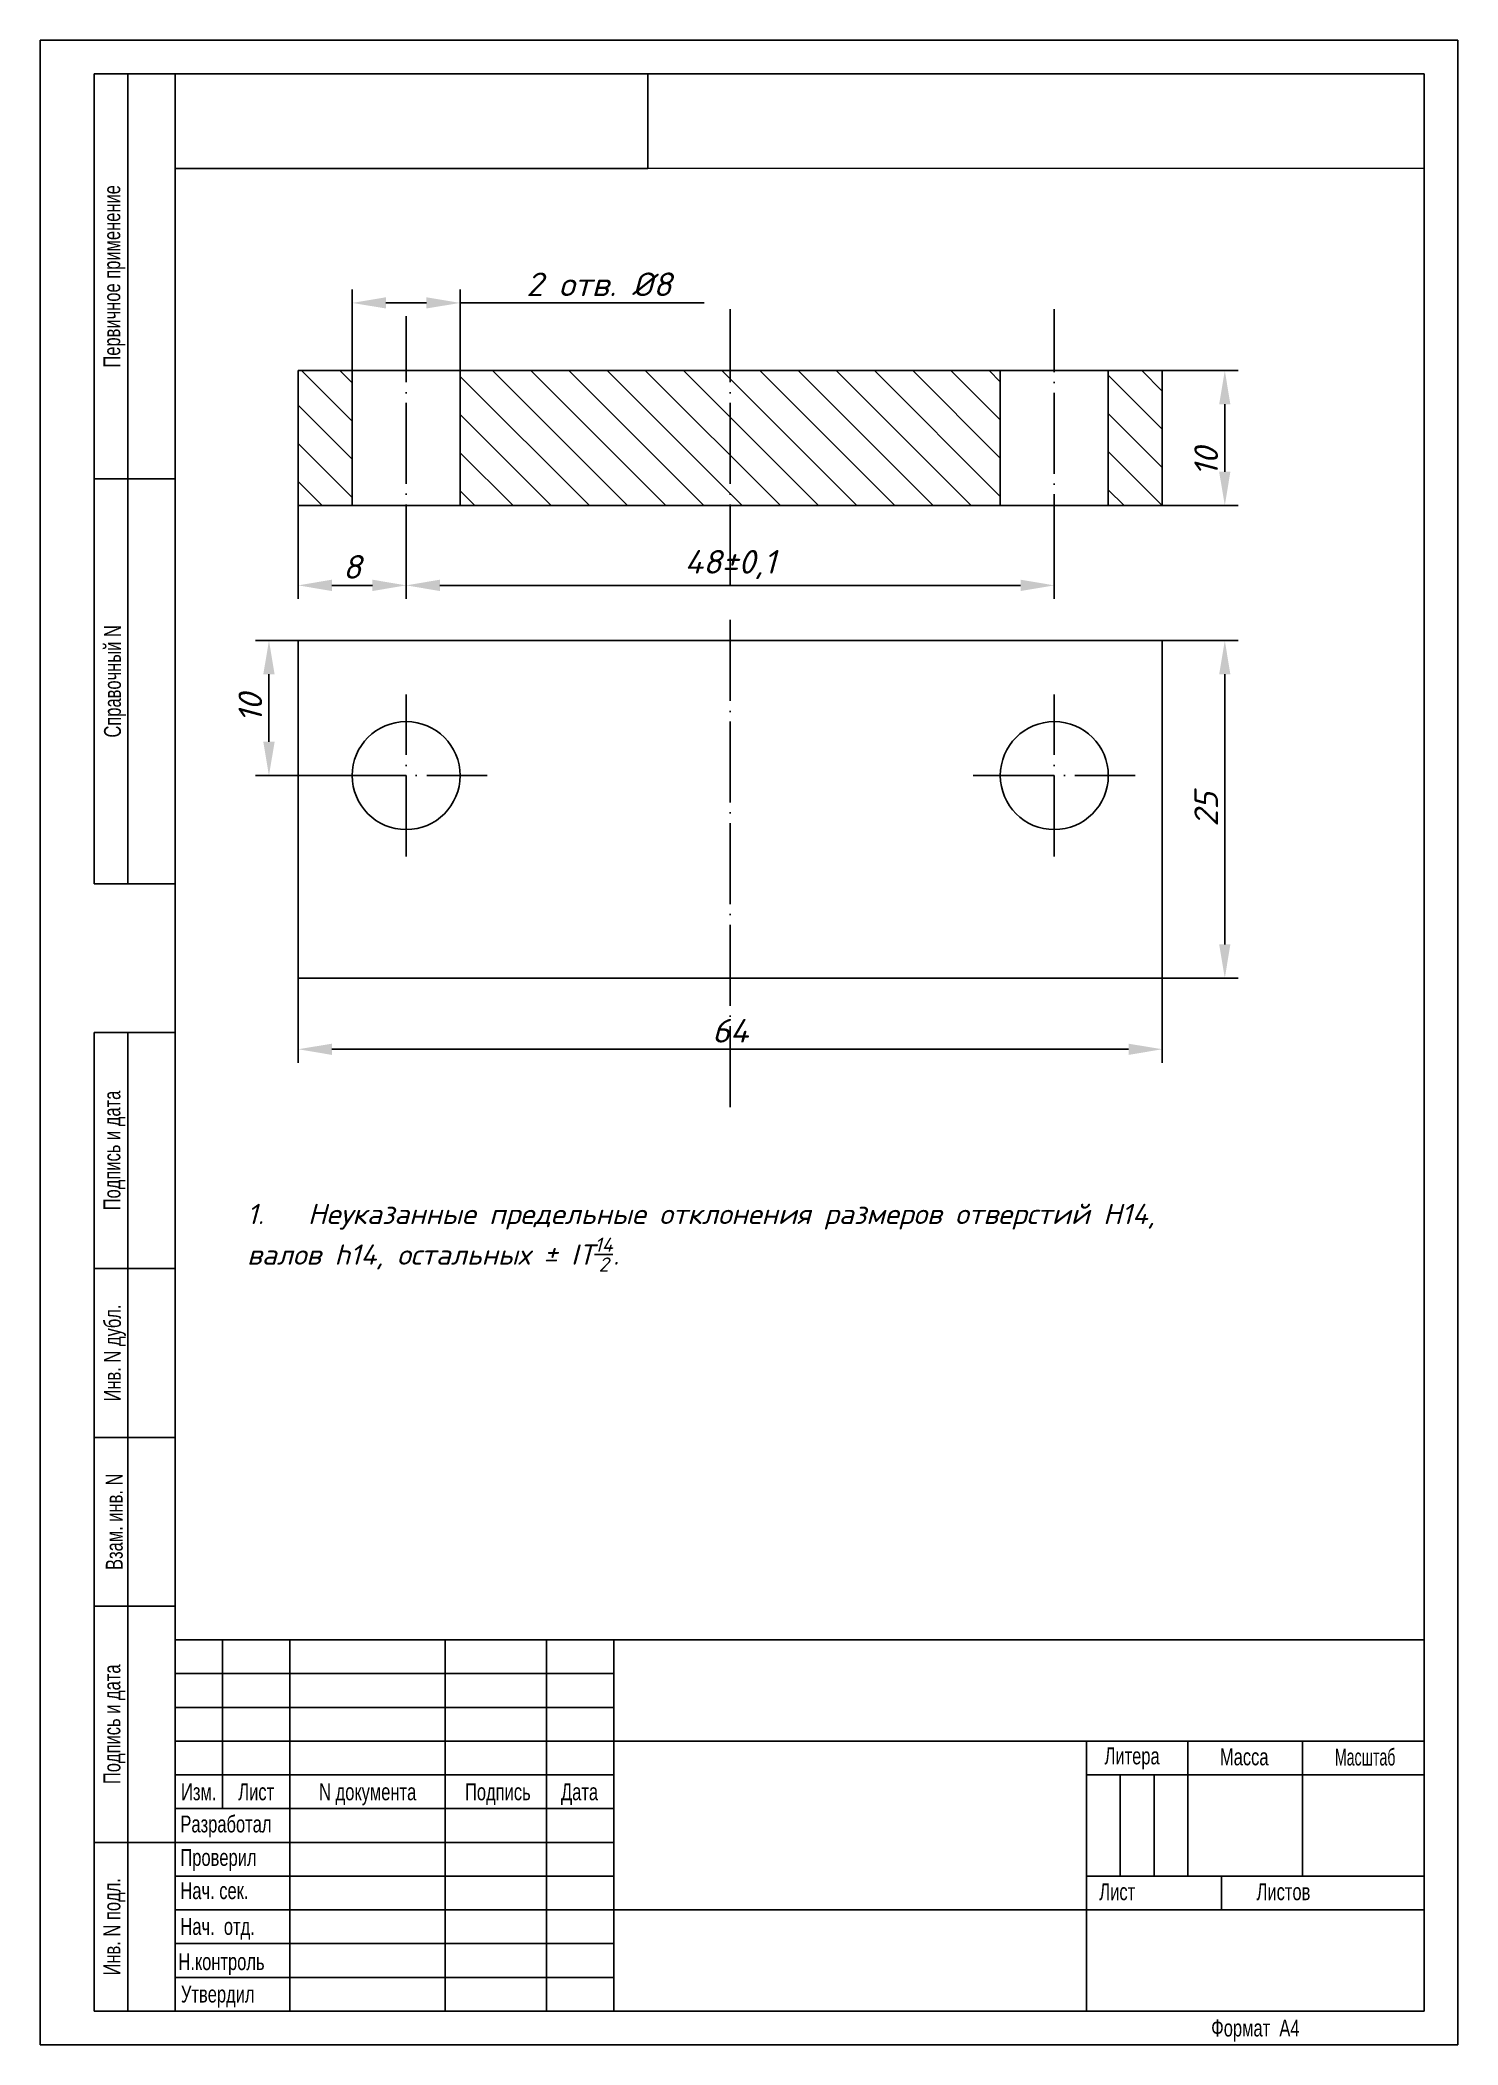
# Paper-space layout 'А4_лист1' of a CAD drawing. Header units: millimetres. Extents: x 0 to 210, y 0 to 297.
# The model-space entities are those that its viewports show. They can reach past a viewport. Long polylines and large blocks are cut down to what shows.
import ezdxf
from ezdxf.enums import TextEntityAlignment as Align

# ---------------------------------------------------------------- set-up
doc = ezdxf.new("R2010")
doc.units = ezdxf.units.MM
doc.linetypes.add('ACAD_ISO04W100', pattern=[30, 24, -3, 0, -3])
doc.layers.add('Видовой', color=5, linetype='Continuous', plot=False)
for name, color, linetype in [('Контур', 4, 'Continuous'), ('Надписи-текст', 1, 'Continuous'), ('Оси', 2, 'ACAD_ISO04W100'), ('Размеры', 3, 'Continuous'), ('рамка', 6, 'Continuous'), ('Штрих', 1, 'Continuous')]:
    doc.layers.add(name, color=color, linetype=linetype)
doc.styles.add('my_style', font='romanc.shx', dxfattribs={"oblique": 15})
doc.styles.get("Standard").update_dxf_attribs({"font": 'arial.ttf'})
doc.dimstyles.new('my_size_style_annot', dxfattribs={"dimtxt": 3.5, "dimasz": 5, "dimexe": 2, "dimexo": 0, "dimgap": 1, "dimtad": 1, "dimtoh": 1, "dimtxsty": 'my_style', "dimcen": 0, "dimadec": 0, "dimazin": 2, "dimtfac": 1, "dimtmove": 0, "dimatfit": 3, "dimfxl": 1, "dimtfillclr": 256, "dimarcsym": 2})

# ---------------------------------------------------------------- blocks, each defined once
blk = doc.blocks.new('*D1')
at = {"layer": 'Defpoints', "color": 0, "transparency": 16777216}
for p in [(-2.16, 25), (4, 25), (4, 15)]:
    blk.add_point(p, dxfattribs=at)
at = {"layer": 'Размеры', "color": 0, "lineweight": -2, "transparency": 16777216}
for p, q in [((4, 25), (-3.16, 25)), ((4, 15), (-3.16, 15))]:
    blk.add_line(p, q, dxfattribs=at)
at = {"layer": 'Размеры', "color": 0, "linetype": 'Continuous', "lineweight": -2, "transparency": 16777216}
blk.add_line((-2.16, 17.5), (-2.16, 22.5), dxfattribs=at)
at = {"layer": 'Размеры', "color": 0, "transparency": 16777216}
for points in [[(-2.58, 22.5), (-1.74, 22.5), (-2.16, 25)], [(-2.58, 17.5), (-1.74, 17.5), (-2.16, 15)]]:
    blk.add_solid(points, dxfattribs=at)
at = {"layer": 'Размеры', "color": 0, "transparency": 16777216, "insert": (-3.54, 20), "char_height": 1.75, "attachment_point": 5, "rotation": 90, "style": 'my_style'}
blk.add_mtext('10', dxfattribs=at)
blk = doc.blocks.new('*D2')
at = {"layer": 'Defpoints', "color": 0, "transparency": 16777216}
for p in [(0, 0), (64, 0), (0, -5.27)]:
    blk.add_point(p, dxfattribs=at)
at = {"layer": 'Размеры', "color": 0, "lineweight": -2, "transparency": 16777216}
for p, q in [((0, 0), (0, -6.27)), ((64, 0), (64, -6.27))]:
    blk.add_line(p, q, dxfattribs=at)
at = {"layer": 'Размеры', "color": 0, "linetype": 'Continuous', "lineweight": -2, "transparency": 16777216}
blk.add_line((61.5, -5.27), (2.5, -5.27), dxfattribs=at)
at = {"layer": 'Размеры', "color": 0, "transparency": 16777216}
for points in [[(2.5, -4.86), (2.5, -5.69), (0, -5.27)], [(61.5, -4.86), (61.5, -5.69), (64, -5.27)]]:
    blk.add_solid(points, dxfattribs=at)
at = {"layer": 'Размеры', "color": 0, "transparency": 16777216, "insert": (32, -3.9), "char_height": 1.75, "attachment_point": 5, "style": 'my_style'}
blk.add_mtext('64', dxfattribs=at)
blk = doc.blocks.new('*D3')
at = {"layer": 'Defpoints', "color": 0, "transparency": 16777216}
for p in [(64, 25), (64, 0), (68.63, 0)]:
    blk.add_point(p, dxfattribs=at)
at = {"layer": 'Размеры', "color": 0, "lineweight": -2, "transparency": 16777216}
for p, q in [((64, 25), (69.63, 25)), ((64, 0), (69.63, 0))]:
    blk.add_line(p, q, dxfattribs=at)
at = {"layer": 'Размеры', "color": 0, "linetype": 'Continuous', "lineweight": -2, "transparency": 16777216}
blk.add_line((68.63, 22.5), (68.63, 2.5), dxfattribs=at)
at = {"layer": 'Размеры', "color": 0, "transparency": 16777216}
for points in [[(68.21, 22.5), (69.04, 22.5), (68.63, 25)], [(68.21, 2.5), (69.04, 2.5), (68.63, 0)]]:
    blk.add_solid(points, dxfattribs=at)
at = {"layer": 'Размеры', "color": 0, "transparency": 16777216, "insert": (67.25, 12.5), "char_height": 1.75, "attachment_point": 5, "rotation": 90, "style": 'my_style'}
blk.add_mtext('25', dxfattribs=at)
blk = doc.blocks.new('*D4')
at = {"layer": 'Defpoints', "color": 0, "transparency": 16777216}
for p in [(64, 45), (64, 35), (68.63, 35)]:
    blk.add_point(p, dxfattribs=at)
at = {"layer": 'Размеры', "color": 0, "lineweight": -2, "transparency": 16777216}
for p, q in [((64, 45), (69.63, 45)), ((64, 35), (69.63, 35))]:
    blk.add_line(p, q, dxfattribs=at)
at = {"layer": 'Размеры', "color": 0, "linetype": 'Continuous', "lineweight": -2, "transparency": 16777216}
blk.add_line((68.63, 42.5), (68.63, 37.5), dxfattribs=at)
at = {"layer": 'Размеры', "color": 0, "transparency": 16777216}
for points in [[(68.21, 42.5), (69.04, 42.5), (68.63, 45)], [(68.21, 37.5), (69.04, 37.5), (68.63, 35)]]:
    blk.add_solid(points, dxfattribs=at)
at = {"layer": 'Размеры', "color": 0, "transparency": 16777216, "insert": (67.25, 38.24), "char_height": 1.75, "attachment_point": 5, "rotation": 90, "style": 'my_style'}
blk.add_mtext('10', dxfattribs=at)
blk = doc.blocks.new('*D5')
at = {"layer": 'Defpoints', "color": 0, "transparency": 16777216}
for p in [(0, 35), (8, 35), (8, 29.09)]:
    blk.add_point(p, dxfattribs=at)
at = {"layer": 'Размеры', "color": 0, "lineweight": -2, "transparency": 16777216}
for p, q in [((0, 35), (0, 28.09)), ((8, 35), (8, 28.09))]:
    blk.add_line(p, q, dxfattribs=at)
at = {"layer": 'Размеры', "color": 0, "linetype": 'Continuous', "lineweight": -2, "transparency": 16777216}
blk.add_line((2.5, 29.09), (5.5, 29.09), dxfattribs=at)
at = {"layer": 'Размеры', "color": 0, "transparency": 16777216}
for points in [[(2.5, 29.51), (2.5, 28.67), (0, 29.09)], [(5.5, 29.51), (5.5, 28.67), (8, 29.09)]]:
    blk.add_solid(points, dxfattribs=at)
at = {"layer": 'Размеры', "color": 0, "transparency": 16777216, "insert": (4, 30.46), "char_height": 1.75, "attachment_point": 5, "style": 'my_style'}
blk.add_mtext('8', dxfattribs=at)
blk = doc.blocks.new('*D6')
at = {"layer": 'Defpoints', "color": 0, "transparency": 16777216}
for p in [(8, 35), (56, 35), (56, 29.09)]:
    blk.add_point(p, dxfattribs=at)
at = {"layer": 'Размеры', "color": 0, "lineweight": -2, "transparency": 16777216}
for p, q in [((8, 35), (8, 28.09)), ((56, 35), (56, 28.09))]:
    blk.add_line(p, q, dxfattribs=at)
at = {"layer": 'Размеры', "color": 0, "linetype": 'Continuous', "lineweight": -2, "transparency": 16777216}
blk.add_line((10.5, 29.09), (53.5, 29.09), dxfattribs=at)
at = {"layer": 'Размеры', "color": 0, "transparency": 16777216}
for points in [[(10.5, 29.51), (10.5, 28.67), (8, 29.09)], [(53.5, 29.51), (53.5, 28.67), (56, 29.09)]]:
    blk.add_solid(points, dxfattribs=at)
at = {"layer": 'Размеры', "color": 0, "transparency": 16777216, "insert": (32, 30.63), "char_height": 1.75, "attachment_point": 5, "style": 'my_style'}
blk.add_mtext('48%%P0,1', dxfattribs=at)
blk = doc.blocks.new('*D7')
at = {"layer": 'Defpoints', "color": 0, "transparency": 16777216}
for p in [(12, 50.01), (4, 45), (12, 45)]:
    blk.add_point(p, dxfattribs=at)
at = {"layer": 'Размеры', "color": 0, "lineweight": -2, "transparency": 16777216}
for p, q in [((4, 45), (4, 51.01)), ((12, 45), (12, 51.01))]:
    blk.add_line(p, q, dxfattribs=at)
at = {"layer": 'Размеры', "color": 0, "linetype": 'Continuous', "lineweight": -2, "transparency": 16777216}
for p, q in [((6.5, 50.01), (9.5, 50.01)), ((12, 50.01), (30.07, 50.01))]:
    blk.add_line(p, q, dxfattribs=at)
at = {"layer": 'Размеры', "color": 0, "transparency": 16777216}
for points in [[(6.5, 50.43), (6.5, 49.6), (4, 50.01)], [(9.5, 50.43), (9.5, 49.6), (12, 50.01)]]:
    blk.add_solid(points, dxfattribs=at)
at = {"layer": 'Размеры', "color": 0, "transparency": 16777216, "insert": (22.28, 51.39), "char_height": 1.75, "attachment_point": 5, "style": 'my_style'}
blk.add_mtext('2 отв. %%C8', dxfattribs=at)

msp = doc.modelspace()

# ---------------------------------------------------------------- hatches: boundary and pattern name
at = {"layer": 'Штрих'}
h = msp.add_hatch(dxfattribs=at)
h.set_pattern_fill('_USER', color=256, scale=2, angle=315, pattern_type=0)
h.set_pattern_definition([(315, (0, 0), (1.414214, 1.414214), [])])
h.paths.add_polyline_path([(4, 45), (0, 45), (0, 35), (4, 35)])
h.paths.add_polyline_path([(32, 45), (12, 45), (12, 35), (32, 35)])
h.paths.add_polyline_path([(64, 45), (60, 45), (60, 35), (64, 35)])
h.paths.add_polyline_path([(52, 45), (32, 45), (32, 35), (52, 35)])

# ---------------------------------------------------------------- linework, layer by layer
at = {"layer": 'Контур'}
for p, q in [((4, 35), (4, 45)), ((12, 35), (12, 45)), ((52, 35), (52, 45)), ((60, 35), (60, 45))]:
    msp.add_line(p, q, dxfattribs=at)
for points in [[(0, 45), (64, 45), (64, 35), (0, 35)], [(0, 0), (64, 0), (64, 25), (0, 25)]]:
    msp.add_lwpolyline(points, close=True, dxfattribs=at)
for centre in [(8, 15), (56, 15)]:
    msp.add_circle(centre, 4, dxfattribs=at)
at = {"layer": 'Оси'}
for p, q in [((8, 29.088), (8, 49.041)), ((32, 29.088), (32, 49.539)), ((56, 29.837), (56, 49.539)), ((32, -9.569), (32, 27.213)), ((8, 9), (8, 21)), ((56, 9), (56, 21)), ((2, 15), (14, 15)), ((50, 15), (62, 15))]:
    msp.add_line(p, q, dxfattribs=at)

# ---------------------------------------------------------------- texts
at = {"layer": 'Надписи-текст', "insert": (-5.284, -16.72), "char_height": 1.5, "width": 100.15665, "attachment_point": 1, "style": 'my_style'}
msp.add_mtext('\\A1;\\pxi-3,l4,t4;1.^IНеуказанные предельные отклонения размеров отверстий H14,\\Pвалов h14, остальных %%P IT{\\H0.7x;\\S14/2;}.', dxfattribs=at)

# ---------------------------------------------------------------- dimensions: what is measured, and where the dimension line sits
at = {"layer": 'Размеры'}
for base, p1, p2, text, picture, middle in [((12, 50.012), (4, 45), (12, 45), '2 отв. %%C<>', '*D7', (22.284, 51.387)), ((56, 29.088), (8, 35), (56, 35), '<>%%P0,1', '*D6', (32, 30.63))]:
    dim = msp.add_linear_dim(base=base, p1=p1, p2=p2, text=text, dimstyle='my_size_style_annot', dxfattribs=at)
    dim.commit()
    dim.dimension.update_dxf_attribs({"geometry": picture, "text_midpoint": middle})
for base, p1, p2, picture, middle in [((68.625, 35), (64, 45), (64, 35), '*D4', (68.625, 38.24)), ((-2.16, 25), (4, 15), (4, 25), '*D1', (-2.16, 20)), ((68.625, 0), (64, 25), (64, 0), '*D3', (68.625, 12.5))]:
    dim = msp.add_linear_dim(base=base, p1=p1, p2=p2, angle=90, dimstyle='my_size_style_annot', dxfattribs=at)
    dim.commit()
    dim.dimension.update_dxf_attribs({"geometry": picture, "text_midpoint": middle, "dimtype": 160})
dim = msp.add_linear_dim(base=(8, 29.088), p1=(0, 35), p2=(8, 35), dimstyle='my_size_style_annot', dxfattribs=at)
dim.commit()
dim.dimension.update_dxf_attribs({"geometry": '*D5', "text_midpoint": (4, 30.463)})
dim = msp.add_linear_dim(base=(0, -5.273), p1=(64, 0), p2=(0, 0), dimstyle='my_size_style_annot', dxfattribs=at)
dim.commit()
dim.dimension.update_dxf_attribs({"geometry": '*D2', "text_midpoint": (32, -5.273), "dimtype": 160})

psp = doc.layouts.new('А4_лист1')

# ---------------------------------------------------------------- linework, layer by layer
at = {"layer": 'рамка', "color": 4, "linetype": 'Continuous'}
for p, q in [((210, 297), (0, 297)), ((0, 297), (0, 0)), ((210, 0), (210, 297)), ((0, 0), (210, 0))]:
    psp.add_line(p, q, dxfattribs=at)
at = {"layer": 'рамка', "color": 5, "linetype": 'Continuous'}
for p, q in [((8, 172), (8, 292)), ((8, 292), (20, 292)), ((13, 292), (13, 172)), ((205, 292), (20, 292)), ((20, 292), (20, 5)), ((90, 278), (90, 292)), ((205, 5), (205, 292)), ((20, 278), (90, 278)), ((8, 232), (20, 232)), ((20, 172), (8, 172)), ((8, 5), (8, 150)), ((8, 150), (20, 150)), ((13, 150), (13, 5)), ((20, 115), (8, 115)), ((8, 90), (20, 90)), ((20, 65), (8, 65)), ((20, 60), (205, 60)), ((20, 60), (20, 5)), ((27, 60), (27, 35)), ((37, 60), (37, 5)), ((60, 60), (60, 5)), ((75, 60), (75, 5)), ((85, 60), (85, 5)), ((85, 45), (205, 45)), ((155, 5), (155, 45)), ((155, 4.92), (155, 44.92)), ((170, 25), (170, 44.92)), ((187, 25), (187, 44.92)), ((20, 40), (85, 40)), ((155, 40), (205, 40)), ((20, 35), (85, 35)), ((8, 30), (20, 30)), ((155, 25), (205, 25)), ((175, 20), (175, 25)), ((85, 20), (205, 20)), ((20, 5), (8, 5)), ((20, 5), (205, 5))]:
    psp.add_line(p, q, dxfattribs=at)
at = {"layer": 'рамка', "color": 3, "linetype": 'Continuous'}
for p, q in [((20, 55), (85, 55)), ((20, 50), (85, 50)), ((20, 45), (85, 45)), ((160, 25), (160, 39.92)), ((165, 25), (165, 39.92)), ((20, 30), (85, 30)), ((20, 25), (85, 25)), ((20, 20), (85, 20)), ((20, 15), (85, 15)), ((20, 10), (85, 10))]:
    psp.add_line(p, q, dxfattribs=at)

# ---------------------------------------------------------------- texts
at = {"layer": 'рамка', "color": 3, "linetype": 'Continuous', "width": 0.7}
for s, p in [('Первичное применение', (11, 262)), ('Справочный N', (11, 202)), ('Подпись и дата', (11, 132.5)), ('Инв. N дубл.', (11, 102.5)), ('Взам. инв. N', (11, 77.5)), ('Подпись и дата', (11, 47.5)), ('Инв. N подл.', (11, 17.5))]:
    psp.add_text(s, height=2.5, rotation=90, dxfattribs=at).set_placement(p, align=Align.MIDDLE)
at = {"layer": 'рамка', "color": 3, "linetype": 'Continuous'}
for s, width, p in [('Литера', 0.7, (157.66, 41.56)), ('Масса', 0.7, (174.75, 41.42)), ('Масштаб', 0.6, (191.78, 41.39)), ('Разработал', 0.7, (20.78, 31.48)), ('Проверил', 0.7, (20.78, 26.52)), ('Нач. сек.', 0.7, (20.78, 21.6)), ('Лист', 0.7, (156.89, 21.44)), ('Листов', 0.7, (180.18, 21.44)), ('Нач.  отд.', 0.7, (20.78, 16.3)), ('Н.контроль', 0.7, (20.49, 11.09)), ('Утвердил', 0.7, (20.86, 6.28))]:
    psp.add_text(s, height=2.5, dxfattribs=dict(at, width=width)).set_placement(p)
at = {"layer": 'рамка', "color": 3, "linetype": 'Continuous', "width": 0.7}
for s, p in [('Изм.', (23.5, 37.49)), ('Лист', (32.01, 37.49)), ('N документа', (48.52, 37.49)), ('Подпись', (67.8, 37.49)), ('Дата', (79.9, 37.49)), ('Формат  A4', (180, 2.5))]:
    psp.add_text(s, height=2.5, dxfattribs=at).set_placement(p, align=Align.MIDDLE_CENTER)

# ---------------------------------------------------------------- viewports
at = {"layer": 'Видовой'}
psp.add_viewport(center=(112.5, 169), size=(185, 218), view_center_point=(37.141, 5.479), view_height=109, dxfattribs=at)

doc.saveas('drawing.dxf')
